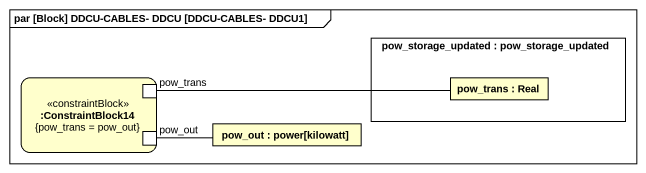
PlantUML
@startuml
mainframe par [Block] DDCU-CABLES- DDCU [DDCU-CABLES- DDCU1]
rectangle "pow_storage_updated : pow_storage_updated" as pow_storage_updated {
  rectangle "pow_trans : Real" as pow_trans_2
}
rectangle ":ConstraintBlock14\n{pow_trans = pow_out}" as ConstraintBlock14 <<constraintBlock>> {
  port pow_trans
  port pow_out
}
rectangle "pow_out : power[kilowatt]" as pow_out_2
pow_trans -right- pow_trans_2
pow_out -right- pow_out_2
@enduml
